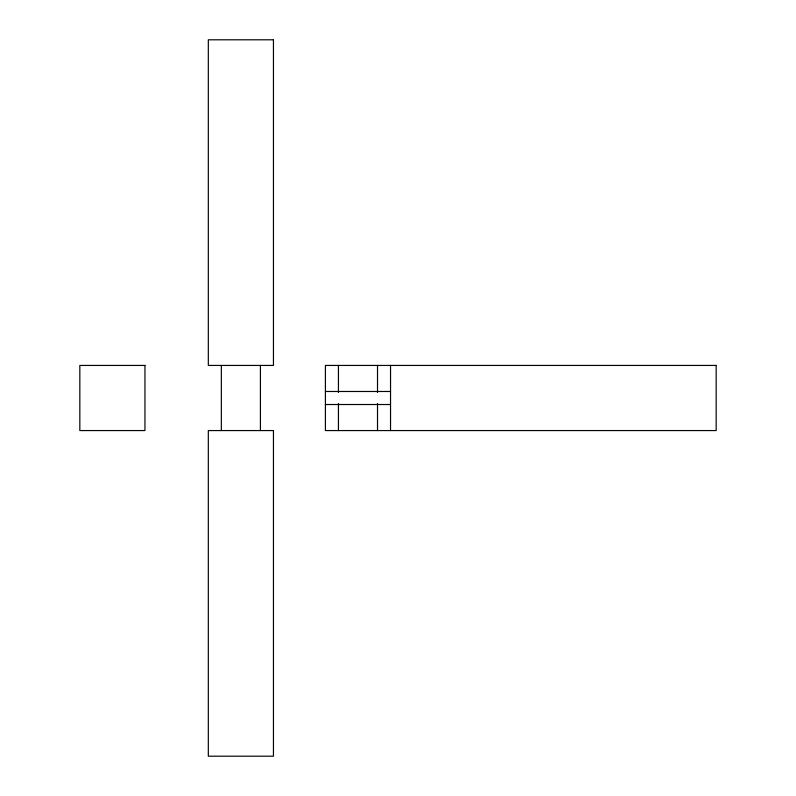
<?xml version="1.0" encoding="UTF-8"?>
<svg xmlns="http://www.w3.org/2000/svg" width="796" height="796" viewBox="0 0 796 796"><rect width="100%" height="100%" fill="white"/><g stroke="black" fill="none" stroke-linecap="round" stroke-linejoin="round"><path stroke-width="1.19" d="M325.415 391.483L390.538 391.483M325.415 404.517L390.538 404.517M390.538 365.434L390.538 430.566M377.513 365.434L377.513 392.468M377.513 403.532L377.513 430.566M338.439 365.434L338.439 392.468M338.439 403.532L338.439 430.566M260.421 365.434L260.421 430.566M221.348 365.434L221.348 430.566M273.446 39.8L208.323 39.8L208.323 365.434L273.446 365.434L273.446 39.8M144.952 365.434L79.829 365.434L79.829 430.566L144.952 430.566L144.952 365.434M716.171 365.434L325.415 365.434L325.415 430.566L716.171 430.566L716.171 365.434M273.446 430.566L208.323 430.566L208.323 756.2L273.446 756.2L273.446 430.566"/></g></svg>
